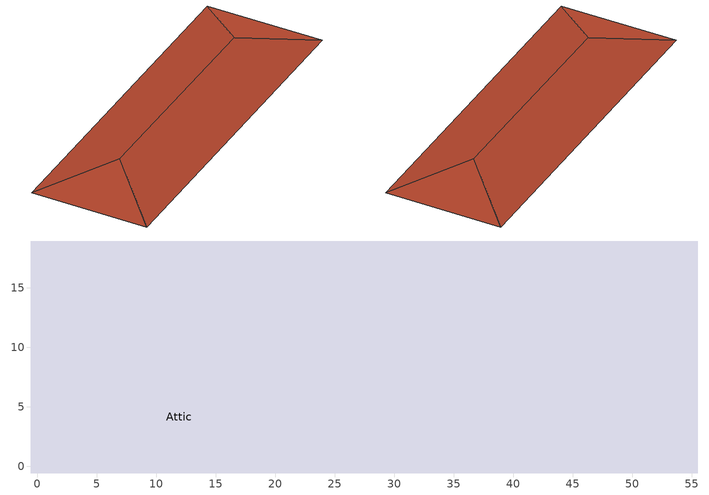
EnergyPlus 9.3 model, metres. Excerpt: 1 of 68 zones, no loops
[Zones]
Attic
 floor outside (Attic Res Floor): 54.91,18.34 55.51,18.94 55.51,-0.55 54.91,0.05 z11.58; 55.51,-0.55 -0.55,-0.55 0.05,0.05 54.91,0.05 z11.58; -0.55,-0.55 -0.55,18.94 0.05,18.34 0.05,0.05 z11.58; -0.55,18.94 55.51,18.94 54.91,18.34 0.05,18.34 z11.58
 floor to GuestRoom401 (Attic Res Floor): 0.05,8.28 4.01,8.28 4.01,0.05 0.05,0.05 z11.58
 floor to GuestRoom424 (Attic Res Floor): 4.01,18.34 7.97,18.34 7.97,10.11 4.01,10.11 z11.58
 floor to FrontStairsFlr4 (Attic Res Floor): 0.05,18.34 2.49,18.34 2.49,10.11 0.05,10.11 z11.58
 floor to FrontStorageFlr4 (Attic Res Floor): 2.49,18.34 4.01,18.34 4.01,10.11 2.49,10.11 z11.58
 floor to RearStairsFlr4 (Attic Res Floor): 54.91,10.11 52.47,10.11 52.47,18.34 54.91,18.34 z11.58
 floor to GuestRoom414 (Attic Res Floor): 52.47,10.11 48.51,10.11 48.51,18.34 52.47,18.34 z11.58
 floor to GuestRoom415_418 (Attic Res Floor): 48.51,10.11 32.66,10.11 32.66,18.34 48.51,18.34 z11.58
 floor to GuestRoom419 (Attic Res Floor): 32.66,10.11 28.7,10.11 28.7,18.34 32.66,18.34 z11.58
 floor to ElevatorCoreFlr4 (Attic Res Floor): 26.87,18.34 28.7,18.34 28.7,10.11 26.87,10.11 z11.58
 floor to CorridorFlr4 (Attic Res Floor): 26.87,18.34 26.87,10.11 54.91,10.11 54.91,8.28 0.05,8.28 0.05,10.11 23.82,10.11 23.82,18.34 z11.58
 floor to GuestRoom402_405 (Attic Res Floor): 4.01,8.28 19.86,8.28 19.86,0.05 4.01,0.05 z11.58
 floor to GuestRoom406_408 (Attic Res Floor): 19.86,8.28 32.66,8.28 32.66,0.05 19.86,0.05 z11.58
 floor to GuestRoom409_412 (Attic Res Floor): 32.66,8.28 48.51,8.28 48.51,0.05 32.66,0.05 z11.58
 floor to GuestRoom413 (Attic Res Floor): 48.51,8.28 52.47,8.28 52.47,0.05 48.51,0.05 z11.58
 floor to GuestRoom420_423 (Attic Res Floor): 23.82,10.11 7.97,10.11 7.97,18.34 23.82,18.34 z11.58
 floor adiabatic (Attic Res Floor): 54.91,0.05 52.47,0.05 52.47,8.28 54.91,8.28 z11.58
 roof outside (Attic Res Roof): 9.28,9.19,14.86 -0.55,18.94,11.58 -0.55,-0.55,11.58; 45.68,9.19,14.86 55.51,-0.55,11.58 55.51,18.94,11.58; 9.28,9.19,14.86 -0.55,-0.55,11.58 55.51,-0.55,11.58 45.68,9.19,14.86; 45.68,9.19,14.86 55.51,18.94,11.58 -0.55,18.94,11.58 9.28,9.19,14.86
[Building]
Ref Bldg Small Hotel Post1980_v1.3_5.0: North Axis {deg}=0; Terrain=City; Loads Convergence Tolerance Value {W}=0.04; Temperature Convergence Tolerance Value {deltaC}=0.2; Solar Distribution=FullInteriorAndExterior; Maximum Number of Warmup Days=25; Minimum Number of Warmup Days=6
[Site:Location]
USA TX-HOUSTON: Latitude {deg}=29.97; Longitude {deg}=-95.37; Time Zone {hr}=-6; Elevation {m}=33
[SizingPeriod:DesignDay] Day of Month=21; Humidity Condition Type=Wetbulb; Barometric Pressure {Pa}=100929; Rain Indicator=No; Snow Indicator=No; Daylight Saving Time Indicator=No; Solar Model Indicator=ASHRAEClearSky
Name | Month | Day Type | Maximum Dry-Bulb Temperature {C} | Daily Dry-Bulb Temperature Range {deltaC} | Wetbulb or DewPoint at Maximum Dry-Bulb {C} | Wind Speed {m/s} | Wind Direction {deg} | Sky Clearness
HOUSTON Ann Htg 99.6% Condns DB | 1 | WinterDesignDay | -2.4 | 0 | -2.4 | 2.7 | 0 | 0
HOUSTON Ann Clg .4% Condns WB=>MDB | 7 | SummerDesignDay | 32 | 10.6 | 26.7 | 3.7 | 170 | 1
[Site:WaterMainsTemperature]
Calculation Method=CORRELATION; Annual Average Outdoor Air Temperature {C}=19.99; Maximum Difference In Monthly Average Outdoor Air Temperatures {deltaC}=17.1
[Site:GroundTemperature:BuildingSurface]
20.541, 20.346, 20.801, 22.127, 22.752, 22.868, 22.937, 22.96, 22.981, 22.822, 21.631, 20.645
[Construction]
Attic Res Floor: 1/2IN Gypsum, AtticFloor Res Insulation, 1/2IN Gypsum
Attic Res Roof: Roof Membrane, Metal Decking
[Material] Thermal Absorptance=0.9
Name | Roughness | Thickness {m} | Conductivity {W/m-K} | Density {kg/m3} | Specific Heat {J/kg-K} | Solar Absorptance | Visible Absorptance
AtticFloor Res Insulation | MediumRough | 0.111067 | 0.049 | 265 | 836.8 | 0.7 | 0.7
1/2IN Gypsum | Smooth | 0.0127 | 0.16 | 784.9 | 830 | 0.92 | 0.92
Roof Membrane | VeryRough | 0.0095 | 0.16 | 1121.29 | 1460 | 0.7 | 0.7
Metal Decking | MediumSmooth | 0.0015 | 45.006 | 7680 | 418.4 | 0.7 | 0.3
[Zone]
Attic: Multiplier=1; Floor Area {m2}=autocalculate; Part of Total Floor Area=No
[Exterior:Lights]
Exterior Facade Lighting: Schedule=ALWAYS_ON; Design Level {W}=16715; Control Option=AstronomicalClock
[ZoneInfiltration:DesignFlowRate]
Attic_Infiltration: Zone or ZoneList=Attic; Schedule=ALWAYS_ON; Design Flow Rate Calculation Method=AirChanges/Hour; Air Changes per Hour {1/hr}=1; Constant Term Coefficient=1; Temperature Term Coefficient=0; Velocity Term Coefficient=0; Velocity Squared Term Coefficient=0
[EnergyManagementSystem:Sensor]
Cooling_Coil_9: GUESTROOM209_212 PTAC DXCOIL; Cooling Coil Electric Energy
Cooling_Coil_10: GUESTROOM213 PTAC DXCOIL; Cooling Coil Electric Energy
Cooling_Coil_11: GUESTROOM214 PTAC DXCOIL; Cooling Coil Electric Energy
Cooling_Coil_12: GUESTROOM215_218 PTAC DXCOIL; Cooling Coil Electric Energy
Cooling_Coil_13: GUESTROOM219 PTAC DXCOIL; Cooling Coil Electric Energy
Cooling_Coil_14: GUESTROOM220_223 PTAC DXCOIL; Cooling Coil Electric Energy
Cooling_Coil_15: GUESTROOM224 PTAC DXCOIL; Cooling Coil Electric Energy
Cooling_Coil_16: GUESTROOM301 PTAC DXCOIL; Cooling Coil Electric Energy
Cooling_Coil_17: GUESTROOM302_305 PTAC DXCOIL; Cooling Coil Electric Energy
Cooling_Coil_18: GUESTROOM306_308 PTAC DXCOIL; Cooling Coil Electric Energy
Cooling_Coil_19: GUESTROOM309_312 PTAC DXCOIL; Cooling Coil Electric Energy
Cooling_Coil_20: GUESTROOM313 PTAC DXCOIL; Cooling Coil Electric Energy
Cooling_Coil_21: GUESTROOM314 PTAC DXCOIL; Cooling Coil Electric Energy
Cooling_Coil_22: GUESTROOM315_318 PTAC DXCOIL; Cooling Coil Electric Energy
Cooling_Coil_23: GUESTROOM319 PTAC DXCOIL; Cooling Coil Electric Energy
Cooling_Coil_24: GUESTROOM320_323 PTAC DXCOIL; Cooling Coil Electric Energy
Cooling_Coil_25: GUESTROOM324 PTAC DXCOIL; Cooling Coil Electric Energy
Cooling_Coil_26: GUESTROOM401 PTAC DXCOIL; Cooling Coil Electric Energy
Cooling_Coil_27: GUESTROOM402_405 PTAC DXCOIL; Cooling Coil Electric Energy
Cooling_Coil_28: GUESTROOM406_408 PTAC DXCOIL; Cooling Coil Electric Energy
Cooling_Coil_29: GUESTROOM409_412 PTAC DXCOIL; Cooling Coil Electric Energy
Cooling_Coil_30: GUESTROOM413 PTAC DXCOIL; Cooling Coil Electric Energy
Cooling_Coil_31: GUESTROOM414 PTAC DXCOIL; Cooling Coil Electric Energy
Cooling_Coil_32: GUESTROOM415_418 PTAC DXCOIL; Cooling Coil Electric Energy
Cooling_Coil_33: GUESTROOM419 PTAC DXCOIL; Cooling Coil Electric Energy
Cooling_Coil_34: GUESTROOM420_423 PTAC DXCOIL; Cooling Coil Electric Energy
Cooling_Coil_35: GUESTROOM424 PTAC DXCOIL; Cooling Coil Electric Energy
Heating_Coil_1: FRONTSTAIRSFLR1 UNIT HEATER COIL; Heating Coil Electric Energy
Heating_Coil_2: FRONTSTAIRSFLR2 UNIT HEATER COIL; Heating Coil Electric Energy
Heating_Coil_3: FRONTSTAIRSFLR3 UNIT HEATER COIL; Heating Coil Electric Energy
Heating_Coil_4: FRONTSTAIRSFLR4 UNIT HEATER COIL; Heating Coil Electric Energy
Heating_Coil_5: FRONTSTORAGEFLR1 UNIT HEATER COIL; Heating Coil Electric Energy
Heating_Coil_6: FRONTSTORAGEFLR2 UNIT HEATER COIL; Heating Coil Electric Energy
Heating_Coil_7: FRONTSTORAGEFLR3 UNIT HEATER COIL; Heating Coil Electric Energy
Heating_Coil_8: FRONTSTORAGEFLR4 UNIT HEATER COIL; Heating Coil Electric Energy
Heating_Coil_9: GUESTROOM101 PTAC HEAT COIL; Heating Coil Electric Energy
Heating_Coil_10: GUESTROOM102 PTAC HEAT COIL; Heating Coil Electric Energy
Heating_Coil_11: GUESTROOM103 PTAC HEAT COIL; Heating Coil Electric Energy
Heating_Coil_12: GUESTROOM104 PTAC HEAT COIL; Heating Coil Electric Energy
Heating_Coil_13: GUESTROOM105 PTAC HEAT COIL; Heating Coil Electric Energy
Heating_Coil_14: GUESTROOM201 PTAC HEAT COIL; Heating Coil Electric Energy
Heating_Coil_15: GUESTROOM202_205 PTAC HEAT COIL; Heating Coil Electric Energy
Heating_Coil_16: GUESTROOM206_208 PTAC HEAT COIL; Heating Coil Electric Energy
Heating_Coil_17: GUESTROOM209_212 PTAC HEAT COIL; Heating Coil Electric Energy
Heating_Coil_18: GUESTROOM213 PTAC HEAT COIL; Heating Coil Electric Energy
Heating_Coil_19: GUESTROOM214 PTAC HEAT COIL; Heating Coil Electric Energy
Heating_Coil_20: GUESTROOM215_218 PTAC HEAT COIL; Heating Coil Electric Energy
Heating_Coil_21: GUESTROOM219 PTAC HEAT COIL; Heating Coil Electric Energy
Heating_Coil_22: GUESTROOM220_223 PTAC HEAT COIL; Heating Coil Electric Energy
Heating_Coil_23: GUESTROOM224 PTAC HEAT COIL; Heating Coil Electric Energy
Heating_Coil_24: GUESTROOM301 PTAC HEAT COIL; Heating Coil Electric Energy
Heating_Coil_25: GUESTROOM302_305 PTAC HEAT COIL; Heating Coil Electric Energy
Heating_Coil_26: GUESTROOM306_308 PTAC HEAT COIL; Heating Coil Electric Energy
Heating_Coil_27: GUESTROOM309_312 PTAC HEAT COIL; Heating Coil Electric Energy
Heating_Coil_28: GUESTROOM313 PTAC HEAT COIL; Heating Coil Electric Energy
Heating_Coil_29: GUESTROOM314 PTAC HEAT COIL; Heating Coil Electric Energy
Heating_Coil_30: GUESTROOM315_318 PTAC HEAT COIL; Heating Coil Electric Energy
Heating_Coil_31: GUESTROOM319 PTAC HEAT COIL; Heating Coil Electric Energy
Heating_Coil_32: GUESTROOM320_323 PTAC HEAT COIL; Heating Coil Electric Energy
Heating_Coil_33: GUESTROOM324 PTAC HEAT COIL; Heating Coil Electric Energy
Heating_Coil_34: GUESTROOM401 PTAC HEAT COIL; Heating Coil Electric Energy
Heating_Coil_35: GUESTROOM402_405 PTAC HEAT COIL; Heating Coil Electric Energy
Heating_Coil_36: GUESTROOM406_408 PTAC HEAT COIL; Heating Coil Electric Energy
Heating_Coil_37: GUESTROOM409_412 PTAC HEAT COIL; Heating Coil Electric Energy
Heating_Coil_38: GUESTROOM413 PTAC HEAT COIL; Heating Coil Electric Energy
Heating_Coil_39: GUESTROOM414 PTAC HEAT COIL; Heating Coil Electric Energy
Heating_Coil_40: GUESTROOM415_418 PTAC HEAT COIL; Heating Coil Electric Energy
Heating_Coil_41: GUESTROOM419 PTAC HEAT COIL; Heating Coil Electric Energy
Heating_Coil_42: GUESTROOM420_423 PTAC HEAT COIL; Heating Coil Electric Energy
Heating_Coil_43: GUESTROOM424 PTAC HEAT COIL; Heating Coil Electric Energy
Heating_Coil_44: REARSTAIRSFLR1 UNIT HEATER COIL; Heating Coil Electric Energy
Heating_Coil_45: REARSTAIRSFLR2 UNIT HEATER COIL; Heating Coil Electric Energy
Heating_Coil_46: REARSTAIRSFLR3 UNIT HEATER COIL; Heating Coil Electric Energy
Heating_Coil_47: REARSTAIRSFLR4 UNIT HEATER COIL; Heating Coil Electric Energy
Heating_Coil_48: REARSTORAGEFLR1 UNIT HEATER COIL; Heating Coil Electric Energy
Heating_Coil_49: REARSTORAGEFLR2 UNIT HEATER COIL; Heating Coil Electric Energy
Heating_Coil_50: REARSTORAGEFLR3 UNIT HEATER COIL; Heating Coil Electric Energy
Heating_Coil_51: REARSTORAGEFLR4 UNIT HEATER COIL; Heating Coil Electric Energy
[EnergyManagementSystem:Actuator] Actuated Component Type=Schedule:Compact; Actuated Component Control Type=Schedule Value
Name | Actuated Component Unique
C1 | CLGSETP_SCH
H1 | HTGSETP_SCH
C2 | UNITHEATER_CLGSP_SCH
H2 | UNITHEATER_HTGSP_SCH
[EnergyManagementSystem:OutputVariable] Type of Data in Variable=Averaged; Update Frequency=ZoneTimeStep
Name | EMS Variable
Cooling Controlled Load | Flexible_Cooling_Demand
Heating Controlled Load | Flexible_Heating_Demand
Cooling Schedule Temperature | Schedule_Cooling_Temperature
Heating Schedule Temperature | Schedule_Heating_Temperature
Cooling Setpoint Temperature | Setpoint_Cooling_Temperature
Heating Setpoint Temperature | Setpoint_Heating_Temperature
Cooling Current Temperature | Current_Cooling_Temperature
Heating Current Temperature | Current_Heating_Temperature
Cooling Power State | Cooling_Power_State
Heating Power State | Heating_Power_State
Heating Setpoint | H_SET
Cooling Setpoint | C_SET
Heating Current | H_CUR
Cooling Current | C_CUR
Heating Volume | TOTAL_HEAT_V
Cooling Volume | TOTAL_COOL_V
Indoor Air Temperature | T_CUR
Occupant Count | Total_Occupants
[ExternalInterface:Variable] Initial Value=0
COOL_SETP_DELTA; HEAT_SETP_DELTA
[Schedule:Compact]
ALWAYS_ON: Through: 12/31, For: AllDays, Until: 24:00, 1
CLGSETP_SCH: Through: 12/31, For: AllDays, Until: 24:00, 24
HTGSETP_SCH: Through: 12/31, For: AllDays, Until: 24:00, 21
UnitHeater_ClgSP_Sch: Through: 12/31, For: AllDays, Until: 24:00, 40
UnitHeater_HtgSP_Sch: Through: 12/31, For: AllDays, Until: 24:00, 15.6
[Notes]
DOE Commercial Reference Building
Small Hotel, post-1980 construction
EnergyPlus Version 5.0
ASHRAE Standards 90.1-1989 and 62-1999
Description:  Four story motel, 74 rooms plus laundry facility
Form:         Area = 4,014 m2 (43,200 ft2); Number of Stories = 4 plus attic; Shape = rectangle; Aspect ratio = 3.0
Envelope:     Envelope thermal properties vary with climate according to ASHRAE Standard 90.1-1989 residential.
Opaque constructions: Steel frame walls; Attic roof; slab-on-grade floor
Windows: window-to-wall ratio = 10.9%,
Infiltration in perimeter zones only
= 1.5 cfm/ft2 above grade wall area at 0.3 in wc (75 Pa) adjusted to 0.016 in wc (4 Pa).
25% of full value when ventilation system on.
HVAC:         PTAC for guest rooms, PSZ-AC for common areas, Elec. unit heaters in stairs and storage areas
Economizers on common area systems per 90.1-2004
No economizers on guest room PTACs
Int. gains:   W/m2 (W/ft2)  lights          elec plug       gas plug
Front Lounge  14.1 (1.3)      15.4 (1.4)      0
Elevators:    2 @ 20 HP each, 91% motor efficiency
Detached Shading:               None
Daylight:                       None
Natural Ventilation:            None
Zonal Equipment:                ZoneHVAC:PackagedTerminalAirConditioner; ZoneHVAC:UnitHeater
Air Primary Loops:              PSZ-AC:1; PSZ-AC:2...PSZ-AC:12
Plant Loops:                    SHWSys1
System Equipment Autosize:      Yes
Purchased Cooling:              None
Purchased Heating:              None
Coils:                          Coil:Cooling:DX:SingleSpeed; Coil:Heating:Electric; Coil:Heating:Gas
Pumps:                          None
Boilers:                        None
Chillers:                       None
Reference citation for the Commercial Reference Buildings:
Deru, M.; Field, K.; Studer, D.; Benne, K.; Griffith, B.; Torcellini, P;
Halverson, M.; Winiarski, D.; Liu, B.; Rosenberg, M.; Huang, J.;
Yazdanian, M.; Crawley, D. (2010).
U.S. Department of Energy Commercial Reference Building Models of the National Building Stock.
Washington, DC: U.S. Department of Energy, Energy Efficiency and
Renewable Energy, Office of Building Technologies.
***GENERAL SIMULATION PARAMETERS***
Number of Zones: 68
***HOLIDAYS & DAYLIGHT SAVINGS***
